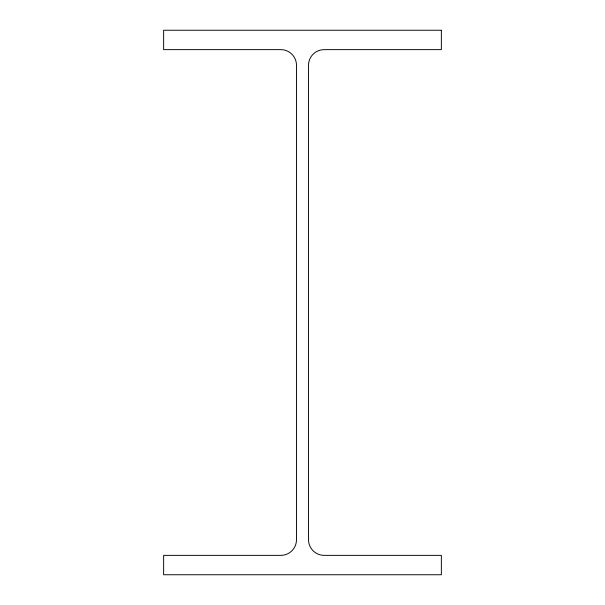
<?xml version="1.0" encoding="UTF-8"?>
<svg xmlns="http://www.w3.org/2000/svg" width="605" height="605" viewBox="0 0 605 605"><rect width="100%" height="100%" fill="white"/><g stroke="black" fill="none" stroke-linecap="round" stroke-linejoin="round"><path stroke-width="0.91" d="M441.363 30.25L163.637 30.25L163.637 49.64L280.871 49.64A15.609 15.609 0 0 1 296.488 65.249L296.488 539.751A15.609 15.609 0 0 1 280.871 555.36L163.637 555.36L163.637 574.75L441.363 574.75L441.363 555.36L324.129 555.36A15.609 15.609 0 0 1 308.512 539.751L308.512 65.249A15.609 15.609 0 0 1 324.129 49.64L441.363 49.64L441.363 30.25"/></g></svg>
